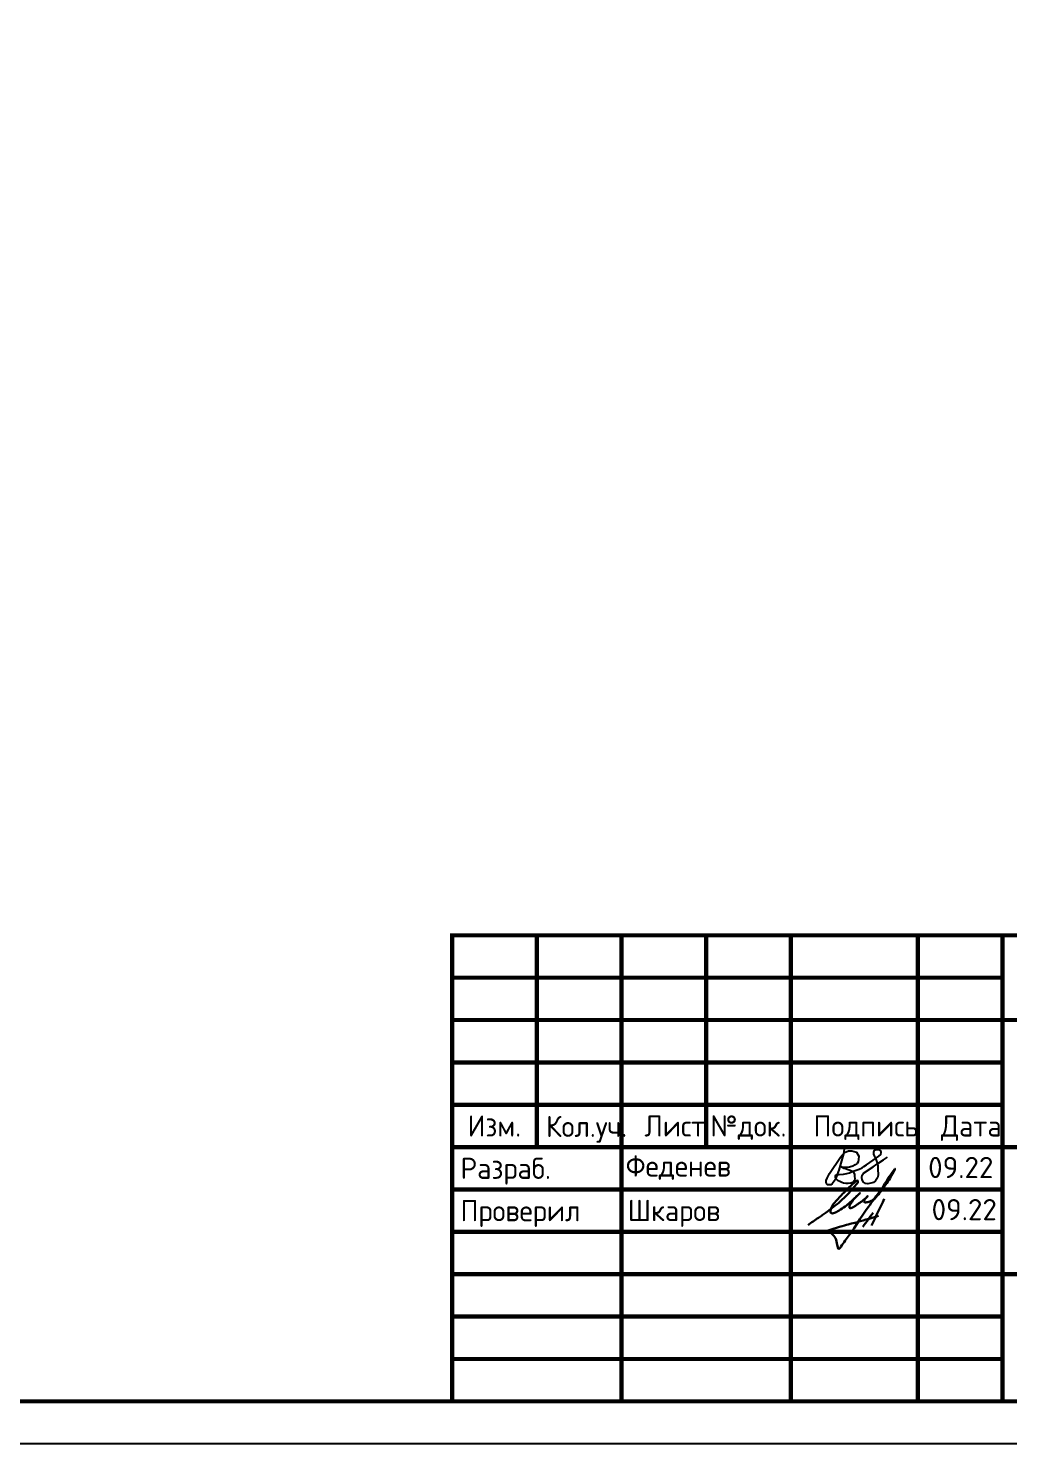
# Model space of a CAD drawing. Header units: metres. Extents: x -18 to 14983, y 1157 to 3877.
# Drawn here: x 8033.9 to 8149.7, y 3142.4 to 3309.5 of the extents above; entities that cross this region are included whole.
import ezdxf
from ezdxf.enums import TextEntityAlignment as Align

# ---------------------------------------------------------------- set-up
doc = ezdxf.new("R2010")
doc.units = ezdxf.units.M
doc.layers.add('рамка', color=7, linetype='Continuous')
doc.styles.add('-ISOCPEUR-', font='isocpeur.ttf')
doc.styles.add('GOST', font='GOST_Common.ttf')

# ---------------------------------------------------------------- blocks, each defined once
blk = doc.blocks.new('*U425')
blk.add_lwpolyline([(0, 0), (420, 0), (420, -297), (0, -297)], close=True)
at = {"const_width": 0.5}
blk.add_lwpolyline([(20, -5), (415, -5), (415, -292), (20, -292)], close=True, dxfattribs=at)
for points in [[(230, -292), (230, -237), (415, -237)], [(240, -237), (240, -262)], [(250, -237), (250, -292)], [(260, -237), (260, -262)], [(270, -237), (270, -292)], [(285, -237), (285, -292)], [(295, -237), (295, -292)], [(230, -242), (295, -242)], [(230, -247), (295, -247)], [(295, -247), (415, -247)], [(230, -252), (295, -252)], [(230, -257), (295, -257)], [(230, -262), (415, -262)], [(230, -267), (295, -267)], [(230, -272), (295, -272)], [(230, -277), (295, -277)], [(295, -277), (415, -277)], [(230, -282), (295, -282)], [(230, -287), (295, -287)]]:
    blk.add_lwpolyline(points, dxfattribs=at)
at = {"style": 'GOST'}
for s, p in [('Изм.', (235, -259.5)), ('Кол.уч.', (245.89, -259.55)), ('Лист', (256.3, -259.5)), ('№док.', (265, -259.5)), ('Подпись', (278.88, -259.5)), ('Дата', (291.31, -259.5))]:
    blk.add_text(s, height=2.5, dxfattribs=at).set_placement(p, align=Align.MIDDLE_CENTER)
for s, p in [('Разраб.', (231, -264.5)), ('Проверил', (231, -269.5))]:
    blk.add_text(s, height=2.5, dxfattribs=at).set_placement(p, align=Align.MIDDLE_LEFT)
blk.add_attdef('РАЗРАБОТАЛ', text='', height=2.5, dxfattribs=at).set_placement((250.5, -264.22), align=Align.MIDDLE_LEFT)
blk.add_attdef('ПРОВЕРИЛ', (250.75, -270.73), '', height=2.5, dxfattribs=at)
at = {"style": 'GOST', "flags": 8}
for tag, p in [('ЛИСТ', (387.6, -271.87)), ('ЛИСТОВ', (405.3, -271.86)), ('ФОРМАТ', (380.97, -294.75))]:
    blk.add_attdef(tag, text='', height=3, dxfattribs=at).set_placement(p, align=Align.MIDDLE_CENTER)
blk.add_attdef('ИМЯ_ЧЕРТЕЖА_001', (321.53, -284.99), '', height=3, dxfattribs=at)
blk = doc.blocks.new('подпись')
at = {"lineweight": 30}
for points in [[(-0.82, -1.23), (-0.21, -0.8), (0.43, -0.36), (0.86, -0.08), (1.32, 0.25), (2, 0.77), (2.8, 1.4), (3.27, 1.83), (3.84, 2.36), (4.46, 3.07), (5.01, 3.73), (5.08, 3.95), (5.01, 4.03), (4.91, 4), (4.76, 3.88), (4.33, 3.49), (3.4, 2.58), (2.34, 1.43), (1.83, 0.48), (1.87, 0.23), (1.99, 0.16), (2.17, 0.16), (2.41, 0.25), (3.02, 0.6), (3.71, 1.09), (4.34, 1.62), (5.32, 2.55), (4.75, 1.98), (4.27, 1.36), (4.08, 1.05), (4.07, 0.85), (4.11, 0.78), (4.25, 0.78), (4.42, 0.84), (4.78, 1.05), (5.16, 1.3), (5.47, 1.51), (5.72, 1.73), (6.05, 1.99), (6.23, 2.18), (5.94, 1.88), (5.8, 1.63), (5.8, 1.5), (5.89, 1.44), (6.13, 1.46), (6.57, 1.6), (6.9, 1.79), (7.5, 2.39), (8.04, 3.08), (8.61, 3.92), (9.15, 4.76), (9.43, 5.33), (8, 3.26), (6.29, 0.88), (3.58, -3.07), (3.05, -3.8), (2.85, -4.05), (2.49, -2.98), (2.12, -2.39), (1.3, -1.96), (1.02, -2.03), (2.91, -1.44), (4.7, -0.96), (7.51, -0.15)], [(8.19, 1.85), (6.68, -1.27)], [(6.86, 0.23), (5.67, -1.43)]]:
    blk.add_spline(points, degree=3, dxfattribs=at)
blk = doc.blocks.new('Подпись Леха')
at = {"layer": 'рамка'}
blk.add_blockref('подпись', (2.7, 0.11), dxfattribs=at)

msp = doc.modelspace()

# ---------------------------------------------------------------- linework, layer by layer
msp.add_lwpolyline([(8130.2473, 3177.1843), (8130.1471, 3176.6627), (8129.9385, 3175.8056), (8129.6217, 3174.7246), (8129.1577, 3173.564), (8128.8389, 3173.0931), (8128.6454, 3172.9939), (8128.4517, 3172.9697), (8128.2628, 3172.9939), (8128.1659, 3173.1052), (8128.1175, 3173.2892), (8128.1223, 3173.4974), (8128.2192, 3173.7588), (8128.5225, 3174.3184), (8129.7965, 3176.2327), (8130.2929, 3176.8064), (8130.7428, 3177.0002), (8131.123, 3176.9925), (8131.6893, 3176.8297), (8131.9531, 3176.3567), (8131.9298, 3175.969), (8131.8725, 3175.7061), (8131.756, 3175.5218), (8131.5522, 3175.3374), (8131.2415, 3175.1822), (8130.8824, 3175.0803), (8130.5718, 3175.0221), (8130.3048, 3175.0318), (8130.0476, 3175.0412), (8129.8098, 3175.1531), (8129.7522, 3175.17), (8130.0081, 3175.0598), (8130.2151, 3174.9706), (8130.4068, 3174.9026), (8130.727, 3174.8112), (8130.9526, 3174.7045), (8131.1622, 3174.6054), (8131.3002, 3174.5095), (8131.4516, 3174.2389), (8131.4751, 3173.989), (8131.4983, 3173.7412), (8131.4438, 3173.497), (8131.2485, 3173.2783), (8131.0063, 3173.169), (8130.7093, 3173.1378), (8130.4202, 3173.1534), (8130.1766, 3173.1666), (8129.9514, 3173.2705), (8129.7132, 3173.3805), (8129.5298, 3173.4652), (8129.4201, 3173.5673), (8129.2815, 3173.6962), (8129.1974, 3173.9072), (8129.2023, 3174.0978), (8129.3148, 3174.1613), (8129.6472, 3174.1955), (8130.1476, 3174.247), (8130.5565, 3174.3323), (8130.8494, 3174.3934), (8131.0991, 3174.5033), (8131.5341, 3174.6596), (8132.0083, 3174.8209), (8132.3701, 3174.9919), (8132.5707, 3175.1339), (8132.8689, 3175.345), (8133.2676, 3175.6272), (8133.6511, 3175.8987), (8133.9486, 3176.1093), (8134.313, 3176.3672), (8134.5673, 3176.5473), (8134.62, 3176.7912), (8134.5653, 3176.9944), (8134.3932, 3177.1039), (8134.1429, 3177.1195), (8133.8926, 3177.0882), (8133.7411, 3176.9952), (8133.6872, 3176.8142), (8133.7166, 3176.6137), (8133.79, 3176.3936), (8133.9662, 3175.9975), (8134.157, 3175.4497), (8134.206, 3175.1856), (8134.2206, 3174.8677), (8134.2373, 3174.1309), (8134.1902, 3173.794), (8133.9473, 3173.4729), (8133.7043, 3173.2614), (8133.3908, 3173.1674), (8133.046, 3173.1204), (8132.7403, 3173.1596), (8132.5052, 3173.3084), (8132.3798, 3173.5669), (8132.3092, 3173.8646), (8132.3484, 3174.1465), (8132.513, 3174.3659), (8133.6573, 3175.1022), (8134.0884, 3175.4077), (8134.8957, 3175.9326), (8135.3697, 3176.2407)])

# ---------------------------------------------------------------- block references
ref = msp.add_blockref('*U425', (7853.9325, 3439.4359))
ref.add_attrib('ДАТА', '09.22', dxfattribs={"height": 2.5, "style": '-ISOCPEUR-'}).set_placement((8144.007, 3175.0343), align=Align.MIDDLE_CENTER)
ref.add_attrib('РАЗРАБОТАЛ', 'Феденев', dxfattribs={"height": 2.5, "style": 'GOST'}).set_placement((8104.4331, 3175.2117), align=Align.MIDDLE_LEFT)
ref.add_attrib('ПРОВЕРИЛ', 'Шкаров', (8104.6815, 3168.7066), dxfattribs={"height": 2.5, "style": 'GOST'})
ref.add_attrib('ДАТА1', '09.22', dxfattribs={"height": 2.5, "style": '-ISOCPEUR-'}).set_placement((8144.4157, 3170.06), align=Align.MIDDLE_CENTER)
msp.add_blockref('Подпись Леха', (8124.0875, 3169.3595))

doc.saveas('drawing.dxf')
